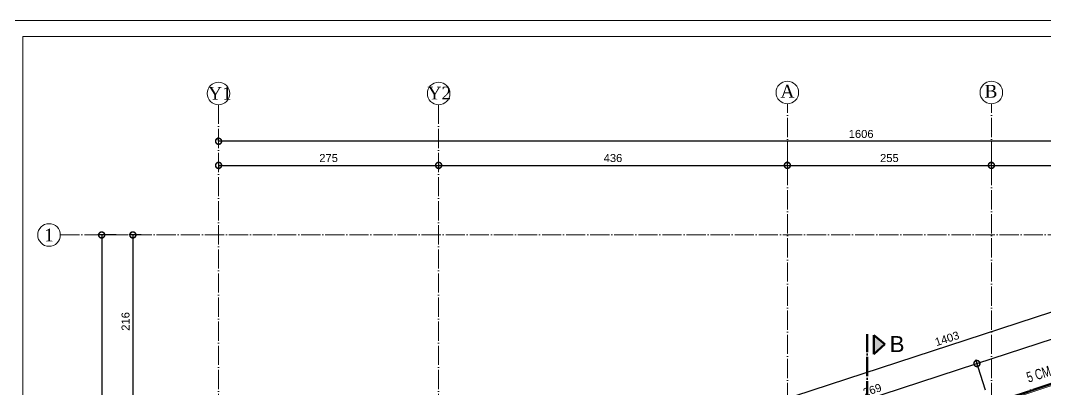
# Model space of a CAD drawing. Header units: millimetres. Extents: x 7519 to 33116, y -1769 to 3101.
# Drawn here: x 13776 to 15057, y 2640 to 3101 of the extents above; entities that cross this region are included whole.
import ezdxf

# ---------------------------------------------------------------- set-up
doc = ezdxf.new("R2010")
doc.units = ezdxf.units.MM
doc.linetypes.add('ACAD_ISO03W100', pattern=[30, 12, -18])
doc.linetypes.add('ACAD_ISO04W100', pattern=[30, 24, -3, 0, -3])
for name, color, linetype, lineweight in [('iç ölçü x', 20, 'Continuous', 9), ('kesit', 50, 'Continuous', 50), ('çizgi', 234, 'Continuous', 9)]:
    doc.layers.add(name, color=color, linetype=linetype, lineweight=lineweight)
doc.layers.add('kapı pen', color=4, linetype='Continuous')
doc.styles.add('ARIAL', font='arial.ttf', dxfattribs={"height": 10})
doc.styles.get("Standard").update_dxf_attribs({"font": 'arial.ttf'})
doc.styles.add('TÜRKÇE', font='times.ttf')
doc.dimstyles.new('KESİT', dxfattribs={"dimscale": 0, "dimtxt": 10, "dimasz": 15, "dimexe": 5, "dimexo": 5, "dimgap": 4, "dimtad": 1, "dimdec": 0, "dimdsep": 46, "dimtxsty": 'ARIAL', "dimblk": 'DOTSMALL', "dimcen": -2, "dimclrd": 256, "dimclre": 8, "dimclrt": 4, "dimadec": 0, "dimazin": 0, "dimtfac": 0.533333, "dimtdec": 0, "dimtix": 1, "dimtmove": 2, "dimatfit": 3, "dimldrblk": 'DOTSMALL', "dimfxl": 35, "dimfxlon": 1, "dimtolj": 1, "dimarcsym": 0})

# ---------------------------------------------------------------- blocks, each defined once
blk = doc.blocks.new('_DotSmall')
at = {"color": 0, "linetype": 'ByBlock', "const_width": 0.5}
blk.add_lwpolyline([(-0.0625, 0, 1), (0.0625, 0, 1)], format="xyb", close=True, dxfattribs=at)
blk = doc.blocks.new('*D204')
at = {"layer": 'Defpoints', "color": 0, "transparency": 16777216}
for p in [(14970.8, 2672.3), (14988.9, 2616.9), (14733.9, 2530.9)]:
    blk.add_point(p, dxfattribs=at)
at = {"layer": 'iç ölçü x', "lineweight": -2, "transparency": 16777216}
blk.add_line((14715, 2589), (14970.8, 2672.3), dxfattribs=at)
at = {"layer": 'iç ölçü x', "color": 8, "lineweight": -2, "transparency": 16777216}
for p, q in [((14981.7, 2639.1), (14969.3, 2677.1)), ((14725.8, 2555.7), (14713.4, 2593.7))]:
    blk.add_line(p, q, dxfattribs=at)
at = {"layer": 'iç ölçü x', "lineweight": -2, "transparency": 16777216, "xscale": 15, "yscale": 15, "zscale": 15}
for p, rotation in [((14970.8, 2672.3), 18.04984729749365), ((14715, 2589), 198.0498472974936)]:
    blk.add_blockref('_DotSmall', p, dxfattribs=dict(at, rotation=rotation))
at = {"layer": 'iç ölçü x', "color": 4, "transparency": 16777216, "insert": (14840.1, 2639.3), "char_height": 10, "attachment_point": 5, "rotation": 18.0498, "style": 'ARIAL'}
blk.add_mtext('\\A1;269', dxfattribs=at)
blk = doc.blocks.new('*D205')
at = {"layer": 'Defpoints', "color": 0, "transparency": 16777216}
for p in [(15613.3, 2881.7), (15629.2, 2832.9), (14988.9, 2616.9)]:
    blk.add_point(p, dxfattribs=at)
at = {"layer": 'iç ölçü x', "color": 8, "lineweight": -2, "transparency": 16777216}
for p, q in [((15624.1, 2848.4), (15611.7, 2886.5)), ((14981.7, 2639.1), (14969.3, 2677.1))]:
    blk.add_line(p, q, dxfattribs=at)
at = {"layer": 'iç ölçü x', "lineweight": -2, "transparency": 16777216}
blk.add_line((14970.8, 2672.3), (15613.3, 2881.7), dxfattribs=at)
at = {"layer": 'iç ölçü x', "lineweight": -2, "transparency": 16777216, "xscale": 15, "yscale": 15, "zscale": 15}
for p, rotation in [((15613.3, 2881.7), 18.04984729749365), ((14970.8, 2672.3), 198.0498472974936)]:
    blk.add_blockref('_DotSmall', p, dxfattribs=dict(at, rotation=rotation))
at = {"layer": 'iç ölçü x', "color": 4, "transparency": 16777216, "insert": (15289.2, 2785.7), "char_height": 10, "attachment_point": 5, "rotation": 18.0498, "style": 'ARIAL'}
blk.add_mtext('\\A1;676', dxfattribs=at)
blk = doc.blocks.new('*D208')
at = {"layer": 'Defpoints', "color": 0, "transparency": 16777216}
for p in [(15617.9, 2867.4), (14269.3, 2477.4), (14283.8, 2432.7)]:
    blk.add_point(p, dxfattribs=at)
at = {"layer": 'iç ölçü x', "lineweight": -2, "transparency": 16777216}
blk.add_line((15603.3, 2912.2), (14269.3, 2477.4), dxfattribs=at)
at = {"layer": 'iç ölçü x', "color": 8, "lineweight": -2, "transparency": 16777216}
for p, q in [((15614.2, 2878.9), (15601.8, 2916.9)), ((14280.1, 2444.1), (14267.7, 2482.2))]:
    blk.add_line(p, q, dxfattribs=at)
at = {"layer": 'iç ölçü x', "lineweight": -2, "transparency": 16777216, "xscale": 15, "yscale": 15, "zscale": 15}
for p, rotation in [((15603.3, 2912.2), 18.0498472974937), ((14269.3, 2477.4), 198.0498472974937)]:
    blk.add_blockref('_DotSmall', p, dxfattribs=dict(at, rotation=rotation))
at = {"layer": 'iç ölçü x', "color": 4, "transparency": 16777216, "insert": (14933.5, 2703.4), "char_height": 10, "attachment_point": 5, "rotation": 18.0498, "style": 'ARIAL'}
blk.add_mtext('\\A1;1403', dxfattribs=at)
blk = doc.blocks.new('*D214')
at = {"layer": 'Defpoints', "color": 0, "transparency": 16777216}
for p in [(13900.2, 2832.9), (13874.4, 964.8), (13877, 964.8)]:
    blk.add_point(p, dxfattribs=at)
at = {"layer": 'iç ölçü x', "color": 8, "lineweight": -2, "transparency": 16777216}
for p, q in [((13895.2, 2832.9), (13872, 2832.9)), ((13877, 964.8), (13882, 964.8))]:
    blk.add_line(p, q, dxfattribs=at)
at = {"layer": 'iç ölçü x', "lineweight": -2, "transparency": 16777216}
blk.add_line((13877, 2832.9), (13877, 964.8), dxfattribs=at)
at = {"layer": 'iç ölçü x', "lineweight": -2, "transparency": 16777216, "xscale": 15, "yscale": 15, "zscale": 15}
for p, rotation in [((13877, 2832.9), 90), ((13877, 964.8), 270)]:
    blk.add_blockref('_DotSmall', p, dxfattribs=dict(at, rotation=rotation))
at = {"layer": 'iç ölçü x', "color": 4, "transparency": 16777216, "insert": (13867.9, 1898.9), "char_height": 10, "attachment_point": 5, "rotation": 90, "style": 'ARIAL'}
blk.add_mtext('\\A1;1868', dxfattribs=at)
blk = doc.blocks.new('*D221')
at = {"layer": 'Defpoints', "color": 0, "transparency": 16777216}
for p in [(14023.1, 2926.5), (14298.1, 2926.5), (14298.1, 2919.8)]:
    blk.add_point(p, dxfattribs=at)
at = {"layer": 'iç ölçü x', "color": 8, "lineweight": -2, "transparency": 16777216}
for p, q in [((14023.1, 2921.5), (14023.1, 2914.8)), ((14298.1, 2921.5), (14298.1, 2914.8))]:
    blk.add_line(p, q, dxfattribs=at)
at = {"layer": 'iç ölçü x', "lineweight": -2, "transparency": 16777216}
blk.add_line((14023.1, 2919.8), (14298.1, 2919.8), dxfattribs=at)
at = {"layer": 'iç ölçü x', "lineweight": -2, "transparency": 16777216, "xscale": 15, "yscale": 15, "zscale": 15, "rotation": 180}
blk.add_blockref('_DotSmall', (14023.1, 2919.8), dxfattribs=at)
at = {"layer": 'iç ölçü x', "lineweight": -2, "transparency": 16777216, "xscale": 15, "yscale": 15, "zscale": 15}
blk.add_blockref('_DotSmall', (14298.1, 2919.8), dxfattribs=at)
at = {"layer": 'iç ölçü x', "color": 4, "transparency": 16777216, "insert": (14160.6, 2928.9), "char_height": 10, "attachment_point": 5, "style": 'ARIAL'}
blk.add_mtext('\\A1;275', dxfattribs=at)
blk = doc.blocks.new('*D222')
at = {"layer": 'Defpoints', "color": 0, "transparency": 16777216}
for p in [(14298.1, 2926.5), (14733.9, 2919.8), (14733.9, 2919.8)]:
    blk.add_point(p, dxfattribs=at)
at = {"layer": 'iç ölçü x', "color": 8, "lineweight": -2, "transparency": 16777216}
for p, q in [((14298.1, 2921.5), (14298.1, 2914.8)), ((14733.9, 2919.8), (14733.9, 2924.8))]:
    blk.add_line(p, q, dxfattribs=at)
at = {"layer": 'iç ölçü x', "lineweight": -2, "transparency": 16777216}
blk.add_line((14298.1, 2919.8), (14733.9, 2919.8), dxfattribs=at)
at = {"layer": 'iç ölçü x', "lineweight": -2, "transparency": 16777216, "xscale": 15, "yscale": 15, "zscale": 15, "rotation": 180}
blk.add_blockref('_DotSmall', (14298.1, 2919.8), dxfattribs=at)
at = {"layer": 'iç ölçü x', "lineweight": -2, "transparency": 16777216, "xscale": 15, "yscale": 15, "zscale": 15}
blk.add_blockref('_DotSmall', (14733.9, 2919.8), dxfattribs=at)
at = {"layer": 'iç ölçü x', "color": 4, "transparency": 16777216, "insert": (14516, 2928.9), "char_height": 10, "attachment_point": 5, "style": 'ARIAL'}
blk.add_mtext('\\A1;436', dxfattribs=at)
blk = doc.blocks.new('*D223')
at = {"layer": 'Defpoints', "color": 0, "transparency": 16777216}
for p in [(14733.9, 2919.8), (14988.9, 2919.8), (14988.9, 2919.8)]:
    blk.add_point(p, dxfattribs=at)
at = {"layer": 'iç ölçü x', "color": 8, "lineweight": -2, "transparency": 16777216}
for p, q in [((14733.9, 2919.8), (14733.9, 2924.8)), ((14988.9, 2919.8), (14988.9, 2924.8))]:
    blk.add_line(p, q, dxfattribs=at)
at = {"layer": 'iç ölçü x', "lineweight": -2, "transparency": 16777216}
blk.add_line((14733.9, 2919.8), (14988.9, 2919.8), dxfattribs=at)
at = {"layer": 'iç ölçü x', "lineweight": -2, "transparency": 16777216, "xscale": 15, "yscale": 15, "zscale": 15, "rotation": 180}
blk.add_blockref('_DotSmall', (14733.9, 2919.8), dxfattribs=at)
at = {"layer": 'iç ölçü x', "lineweight": -2, "transparency": 16777216, "xscale": 15, "yscale": 15, "zscale": 15}
blk.add_blockref('_DotSmall', (14988.9, 2919.8), dxfattribs=at)
at = {"layer": 'iç ölçü x', "color": 4, "transparency": 16777216, "insert": (14861.4, 2928.9), "char_height": 10, "attachment_point": 5, "style": 'ARIAL'}
blk.add_mtext('\\A1;255', dxfattribs=at)
blk = doc.blocks.new('*D224')
at = {"layer": 'Defpoints', "color": 0, "transparency": 16777216}
for p in [(14988.9, 2919.8), (15464.8, 2919.8), (15464.8, 2919.8)]:
    blk.add_point(p, dxfattribs=at)
at = {"layer": 'iç ölçü x', "color": 8, "lineweight": -2, "transparency": 16777216}
for p, q in [((14988.9, 2919.8), (14988.9, 2924.8)), ((15464.8, 2919.8), (15464.8, 2924.8))]:
    blk.add_line(p, q, dxfattribs=at)
at = {"layer": 'iç ölçü x', "lineweight": -2, "transparency": 16777216}
blk.add_line((14988.9, 2919.8), (15464.8, 2919.8), dxfattribs=at)
at = {"layer": 'iç ölçü x', "lineweight": -2, "transparency": 16777216, "xscale": 15, "yscale": 15, "zscale": 15, "rotation": 180}
blk.add_blockref('_DotSmall', (14988.9, 2919.8), dxfattribs=at)
at = {"layer": 'iç ölçü x', "lineweight": -2, "transparency": 16777216, "xscale": 15, "yscale": 15, "zscale": 15}
blk.add_blockref('_DotSmall', (15464.8, 2919.8), dxfattribs=at)
at = {"layer": 'iç ölçü x', "color": 4, "transparency": 16777216, "insert": (15226.8, 2928.9), "char_height": 10, "attachment_point": 5, "style": 'ARIAL'}
blk.add_mtext('\\A1;476', dxfattribs=at)
blk = doc.blocks.new('*D227')
at = {"layer": 'Defpoints', "color": 0, "transparency": 16777216}
for p in [(14023.1, 2949.9), (14023.1, 2949.9), (15629.2, 2949.9)]:
    blk.add_point(p, dxfattribs=at)
at = {"layer": 'iç ölçü x', "color": 8, "lineweight": -2, "transparency": 16777216}
for p, q in [((14023.1, 2949.9), (14023.1, 2954.9)), ((15629.2, 2949.9), (15629.2, 2954.9))]:
    blk.add_line(p, q, dxfattribs=at)
at = {"layer": 'iç ölçü x', "lineweight": -2, "transparency": 16777216}
blk.add_line((15629.2, 2949.9), (14023.1, 2949.9), dxfattribs=at)
at = {"layer": 'iç ölçü x', "lineweight": -2, "transparency": 16777216, "xscale": 15, "yscale": 15, "zscale": 15, "rotation": 180}
blk.add_blockref('_DotSmall', (14023.1, 2949.9), dxfattribs=at)
at = {"layer": 'iç ölçü x', "lineweight": -2, "transparency": 16777216, "xscale": 15, "yscale": 15, "zscale": 15}
blk.add_blockref('_DotSmall', (15629.2, 2949.9), dxfattribs=at)
at = {"layer": 'iç ölçü x', "color": 4, "transparency": 16777216, "insert": (14826.1, 2959), "char_height": 10, "attachment_point": 5, "style": 'ARIAL'}
blk.add_mtext('\\A1;1606', dxfattribs=at)
blk = doc.blocks.new('*D228')
at = {"layer": 'Defpoints', "color": 0, "transparency": 16777216}
for p in [(13931.5, 2832.9), (13916, 2616.9), (13931.5, 2616.9)]:
    blk.add_point(p, dxfattribs=at)
at = {"layer": 'iç ölçü x', "color": 8, "lineweight": -2, "transparency": 16777216}
for p, q in [((13926.5, 2832.9), (13911, 2832.9)), ((13926.5, 2616.9), (13911, 2616.9))]:
    blk.add_line(p, q, dxfattribs=at)
at = {"layer": 'iç ölçü x', "lineweight": -2, "transparency": 16777216}
blk.add_line((13916, 2832.9), (13916, 2616.9), dxfattribs=at)
at = {"layer": 'iç ölçü x', "lineweight": -2, "transparency": 16777216, "xscale": 15, "yscale": 15, "zscale": 15}
for p, rotation in [((13916, 2832.9), 90), ((13916, 2616.9), 270)]:
    blk.add_blockref('_DotSmall', p, dxfattribs=dict(at, rotation=rotation))
at = {"layer": 'iç ölçü x', "color": 4, "transparency": 16777216, "insert": (13906.9, 2724.9), "char_height": 10, "attachment_point": 5, "rotation": 90, "style": 'ARIAL'}
blk.add_mtext('\\A1;216', dxfattribs=at)

msp = doc.modelspace()

# ---------------------------------------------------------------- hatches: boundary and pattern name
at = {"layer": 'kesit'}
h = msp.add_hatch(color=256, dxfattribs=at)
h.dxf.hatch_style = 1
h.paths.add_polyline_path([(14855.643, 2696.378), (14842.163, 2707.801), (14842.163, 2683.936)])

# ---------------------------------------------------------------- linework, layer by layer
at = {"layer": 'iç ölçü x', "linetype": 'ACAD_ISO04W100', "lineweight": 50}
msp.add_line((14983.874, 2620.191), (15629.176, 2837.88), dxfattribs=at)
at = {"layer": 'iç ölçü x'}
for points in [[(13758.496, 684.072), (16034.439, 684.072), (16034.439, 3100.74), (13758.496, 3100.74)], [(13778.496, 704.072), (16014.439, 704.072), (16014.439, 3080.74), (13778.496, 3080.74)], [(14298.302, 2389.803), (15629.176, 2832.88), (15629.176, 2288.145), (15529.668, 2288.145), (15529.668, 1771.426), (15464.991, 1434.154), (14023.116, 964.84)]]:
    msp.add_lwpolyline(points, close=True, dxfattribs=at)
at = {"layer": 'kapı pen', "linetype": 'ACAD_ISO03W100', "lineweight": 40}
msp.add_line((14461.303, 2443.887), (16014.439, 2967.846), dxfattribs=at)
at = {"layer": 'kesit', "linetype": 'ACAD_ISO04W100'}
msp.add_line((14833.647, 1151.51), (14833.647, 2709.133), dxfattribs=at)
at = {"layer": 'kesit'}
for p, q in [((14842.163, 2707.801), (14855.643, 2696.378)), ((14842.163, 2707.801), (14842.163, 2683.936)), ((14855.643, 2696.378), (14842.163, 2683.936))]:
    msp.add_line(p, q, dxfattribs=at)
at = {"layer": 'çizgi', "linetype": 'ACAD_ISO04W100'}
for p, q in [((14023.116, 2995.544), (14023.116, 758.25)), ((14298.116, 2995.544), (14298.116, 758.25)), ((14733.897, 757.909), (14733.897, 2996.788)), ((14988.874, 757.909), (14988.874, 2996.788)), ((13825.31, 2832.88), (15908.097, 2832.88))]:
    msp.add_line(p, q, dxfattribs=at)
at = {"layer": 'çizgi'}
for centre in [(14023.116, 3009.646), (14298.116, 3009.646), (14733.897, 3010.89), (14988.874, 3010.89), (13811.208, 2832.88)]:
    msp.add_circle(centre, 14.102, dxfattribs=at)

# ---------------------------------------------------------------- texts
at = {"layer": 'iç ölçü x', "linetype": 'ACAD_ISO04W100', "lineweight": 50, "width": 0.7}
msp.add_text('5 CM DEPREM DERZİ', height=13, rotation=17.421294, dxfattribs=at).set_placement((15035.414, 2648.345))
at = {"layer": 'kesit', "insert": (14861.698, 2706.631), "char_height": 20, "attachment_point": 1}
msp.add_mtext_dynamic_manual_height_columns('B', width=28.60198, gutter_width=12.5, heights=[0], dxfattribs=at)
at = {"layer": 'çizgi', "style": 'TÜRKÇE'}
for s, p in [('Y1', (14010.113, 3001.772)), ('Y2', (14284.248, 3002.124)), ('A', (14725.324, 3004.363)), ('B', (14980.301, 3004.363)), ('1', (13805.096, 2824.842))]:
    msp.add_text(s, height=16, dxfattribs=at).set_placement(p)

# ---------------------------------------------------------------- dimensions: what is measured, and where the dimension line sits
at = {"layer": 'iç ölçü x'}
for base, p1, p2, picture, middle in [((14023.116, 2949.934), (15629.176, 2949.934), (14023.116, 2949.934), '*D227', (14826.146, 2959.04)), ((14298.116, 2919.762), (14023.116, 2926.494), (14298.116, 2926.494), '*D221', (14160.616, 2928.868)), ((14733.897, 2919.762), (14298.116, 2926.494), (14733.897, 2919.762), '*D222', (14516.007, 2928.871)), ((14988.874, 2919.762), (14733.897, 2919.762), (14988.874, 2919.762), '*D223', (14861.386, 2928.868)), ((15464.797, 2919.762), (14988.874, 2919.762), (15464.797, 2919.762), '*D224', (15226.836, 2928.868))]:
    dim = msp.add_linear_dim(base=base, p1=p1, p2=p2, dimstyle='KESİT', override={"dimscale": 1}, dxfattribs=at)
    dim.commit()
    dim.dimension.update_dxf_attribs({"geometry": picture, "text_midpoint": middle})
dim = msp.add_aligned_dim(p1=(15617.915, 2867.435), p2=(14283.829, 2432.681), distance=-47.04, dimstyle='KESİT', override={"dimscale": 1}, dxfattribs=at)
dim.commit()
dim.dimension.update_dxf_attribs({"geometry": '*D208', "text_midpoint": (14933.475, 2703.443)})
for base, p1, p2, angle, picture, middle in [((15613.267, 2881.697), (14988.896, 2616.878), (15629.176, 2832.88), 198.049847, '*D205', (15289.224, 2785.674)), ((13876.972, 964.84), (13900.186, 2832.88), (13874.376, 964.84), 90, '*D214', (13867.866, 1898.86)), ((13916.033, 2616.878), (13931.456, 2832.88), (13931.456, 2616.878), 90, '*D228', (13906.927, 2724.879)), ((14970.823, 2672.336), (14733.897, 2530.853), (14988.896, 2616.878), 198.049847, '*D204', (14840.071, 2639.303))]:
    dim = msp.add_linear_dim(base=base, p1=p1, p2=p2, angle=angle, dimstyle='KESİT', override={"dimscale": 1}, dxfattribs=at)
    dim.commit()
    dim.dimension.update_dxf_attribs({"geometry": picture, "text_midpoint": middle})

doc.saveas('drawing.dxf')
